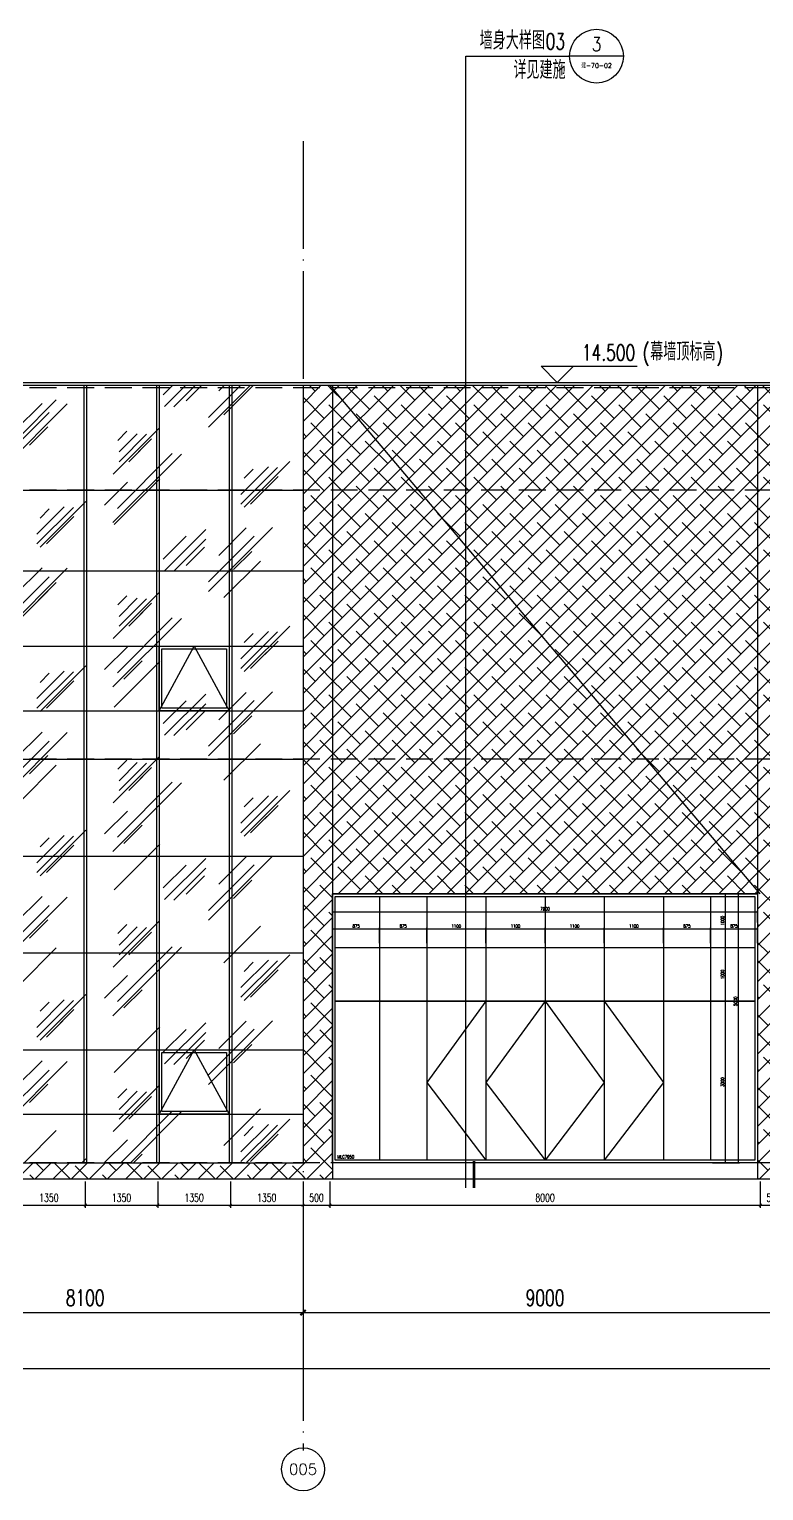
# Model space of a CAD drawing. Extents: x -4210259 to 293730, y -7499 to 868879.
# Drawn here: x -2098447 to -2084790, y 511142 to 538301 of the extents above; entities that cross this region are included whole.
import ezdxf
from ezdxf.enums import TextEntityAlignment as Align

# ---------------------------------------------------------------- set-up
doc = ezdxf.new("R2010")
doc.units = 0
doc.header["$LTSCALE"] = 1000
doc.header["$MEASUREMENT"] = 0
doc.linetypes.add('__DASH', pattern=[0.35, 0.25, -0.1])
doc.linetypes.add('DOTE', pattern=[2.42, 2, -0.2, 0.02, -0.2])
doc.layers.get('Defpoints').update_dxf_attribs({"color": 210})
for name, color, linetype in [('A-AXIS-D', 1, 'Continuous'), ('A-AXIS-DOTE', 14, 'DOTE'), ('A-AXIS-DP', 126, 'Continuous'), ('A-AXIS-SYMB', 3, 'Continuous'), ('A-HATCH-2', 251, 'Continuous'), ('A-LIN-V', 9, 'Continuous'), ('A-SFCE', 30, 'Continuous'), ('A-WINDOW', 140, 'Continuous'), ('A-门窗表显示尺寸', 160, 'Continuous'), ('AS-WALL', 40, 'Continuous'), ('DIM_ELEV', 3, 'Continuous'), ('PUB_TEXT', 7, 'Continuous')]:
    doc.layers.add(name, color=color, linetype=linetype)
doc.layers.add('A-WALL-HATCH', color=8, linetype='Continuous', lineweight=13)
doc.styles.add('_TCH_AXIS', font='COMPLEX', dxfattribs={"bigfont": 'GBCBIG'})
doc.styles.add('_TCH_DIM', font='SIMPLEX', dxfattribs={"bigfont": 'GBCBIG'})
doc.styles.add('_TCH_DIM_T3', font='SIMPLEX', dxfattribs={"width": 0.705882, "bigfont": 'GBCBIG'})
doc.styles.add('A-DIM_T3', font='SIMPLEX', dxfattribs={"width": 0.705882, "bigfont": 'GBCBIG'})
doc.styles.add('A-STANDARD', font='SIMPLEX', dxfattribs={"bigfont": 'GBCBIG'})
doc.dimstyles.new('_TCH_ARCH&&100', dxfattribs={"dimtxt": 297.5, "dimasz": 100, "dimexe": 100, "dimexo": 100, "dimgap": 126.25, "dimtad": 1, "dimdec": 0, "dimzin": 0, "dimdsep": 46, "dimtxsty": '_TCH_DIM_T3', "dimblk": 'ARCHTICK', "dimcen": 0.09, "dimclrt": 7, "dimazin": 2, "dimtfac": 1, "dimtdec": 0, "dimtix": 1, "dimtmove": 2, "dimatfit": 3, "dimfxl": 0, "dimtolj": 1, "dimtzin": 0, "dimarcsym": 0})
doc.dimstyles.new('_TCH_ARCH&&50', dxfattribs={"dimtxt": 148.75, "dimasz": 50, "dimexe": 50, "dimexo": 50, "dimgap": 63.125, "dimtad": 1, "dimdec": 0, "dimzin": 0, "dimdsep": 46, "dimtxsty": '_TCH_DIM_T3', "dimblk": 'ARCHTICK', "dimcen": 0.09, "dimclrt": 7, "dimazin": 2, "dimtfac": 1, "dimtdec": 0, "dimtix": 1, "dimtmove": 2, "dimatfit": 3, "dimfxl": 0, "dimtolj": 1, "dimtzin": 0, "dimarcsym": 0})
doc.dimstyles.new('A-DIM&&20', dxfattribs={"dimtxt": 59.5, "dimasz": 20, "dimexe": 20, "dimexo": 20, "dimgap": 25.25, "dimtad": 1, "dimdec": 0, "dimzin": 0, "dimdsep": 46, "dimtxsty": 'A-DIM_T3', "dimblk": 'ARCHTICK', "dimcen": 0.09, "dimclrt": 7, "dimazin": 2, "dimtfac": 1, "dimtdec": 0, "dimtix": 1, "dimtmove": 2, "dimatfit": 3, "dimfxl": 0, "dimtolj": 1, "dimtzin": 0, "dimarcsym": 0})
pattern_1 = [(45, (0, 0), (-168.379802, 168.379802), []), (135, (0, 0), (-505.139407, 168.379802), [595.3125, -357.1875])]

# ---------------------------------------------------------------- blocks, each defined once
blk = doc.blocks.new('_ArchTick')
at = {"color": 0, "linetype": 'ByBlock', "const_width": 0.4}
blk.add_lwpolyline([(-0.5, -0.5), (0.5, 0.5)], dxfattribs=at)
blk = doc.blocks.new('*D1201')
at = {"layer": 'A-门窗表显示尺寸', "color": 0, "lineweight": -2}
for p, q in [((-2020773, 522237), (-2020512, 522237)), ((-2020532, 517237), (-2020532, 522237)), ((-2020773, 517237), (-2020512, 517237))]:
    blk.add_line(p, q, dxfattribs=at)
at = {"layer": 'Defpoints', "color": 0}
for p in [(-2020793, 522237), (-2020532, 522237), (-2020793, 517237)]:
    blk.add_point(p, dxfattribs=at)
at = {"layer": 'A-门窗表显示尺寸', "color": 0, "lineweight": -2, "xscale": 20, "yscale": 20, "zscale": 20}
for p, rotation in [((-2020532, 522237), 90), ((-2020532, 517237), 270)]:
    blk.add_blockref('_ArchTick', p, dxfattribs=dict(at, rotation=rotation))
at = {"layer": 'A-门窗表显示尺寸', "color": 7, "insert": (-2020587, 520237), "char_height": 59.5, "attachment_point": 5, "rotation": 90, "style": 'A-DIM_T3'}
blk.add_mtext('\\A1;5000', dxfattribs=at)
blk = doc.blocks.new('*D1202')
at = {"layer": 'A-门窗表显示尺寸', "color": 0, "lineweight": -2}
for p, q in [((-2021013, 522237), (-2020752, 522237)), ((-2020772, 521237), (-2020772, 522237)), ((-2021013, 521237), (-2020752, 521237))]:
    blk.add_line(p, q, dxfattribs=at)
at = {"layer": 'Defpoints', "color": 0}
for p in [(-2021033, 522237), (-2020772, 522237), (-2021033, 521237)]:
    blk.add_point(p, dxfattribs=at)
at = {"layer": 'A-门窗表显示尺寸', "color": 0, "lineweight": -2, "xscale": 20, "yscale": 20, "zscale": 20}
for p, rotation in [((-2020772, 522237), 90), ((-2020772, 521237), 270)]:
    blk.add_blockref('_ArchTick', p, dxfattribs=dict(at, rotation=rotation))
at = {"layer": 'A-门窗表显示尺寸', "color": 7, "insert": (-2020827, 521737), "char_height": 59.5, "attachment_point": 5, "rotation": 90, "style": 'A-DIM_T3'}
blk.add_mtext('\\A1;1000', dxfattribs=at)
blk = doc.blocks.new('*D1203')
at = {"layer": 'A-门窗表显示尺寸', "color": 0, "lineweight": -2}
for p, q in [((-2021013, 521237), (-2020752, 521237)), ((-2020772, 520237), (-2020772, 521237)), ((-2021013, 520237), (-2020752, 520237))]:
    blk.add_line(p, q, dxfattribs=at)
at = {"layer": 'Defpoints', "color": 0}
for p in [(-2021033, 521237), (-2020772, 521237), (-2021033, 520237)]:
    blk.add_point(p, dxfattribs=at)
at = {"layer": 'A-门窗表显示尺寸', "color": 0, "lineweight": -2, "xscale": 20, "yscale": 20, "zscale": 20}
for p, rotation in [((-2020772, 521237), 90), ((-2020772, 520237), 270)]:
    blk.add_blockref('_ArchTick', p, dxfattribs=dict(at, rotation=rotation))
at = {"layer": 'A-门窗表显示尺寸', "color": 7, "insert": (-2020827, 520737), "char_height": 59.5, "attachment_point": 5, "rotation": 90, "style": 'A-DIM_T3'}
blk.add_mtext('\\A1;1000', dxfattribs=at)
blk = doc.blocks.new('*D1204')
at = {"layer": 'A-门窗表显示尺寸', "color": 0, "lineweight": -2}
for p, q in [((-2021013, 520237), (-2020752, 520237)), ((-2020772, 517237), (-2020772, 520237)), ((-2021013, 517237), (-2020752, 517237))]:
    blk.add_line(p, q, dxfattribs=at)
at = {"layer": 'Defpoints', "color": 0}
for p in [(-2021033, 520237), (-2020772, 520237), (-2021033, 517237)]:
    blk.add_point(p, dxfattribs=at)
at = {"layer": 'A-门窗表显示尺寸', "color": 0, "lineweight": -2, "xscale": 20, "yscale": 20, "zscale": 20}
for p, rotation in [((-2020772, 520237), 90), ((-2020772, 517237), 270)]:
    blk.add_blockref('_ArchTick', p, dxfattribs=dict(at, rotation=rotation))
at = {"layer": 'A-门窗表显示尺寸', "color": 7, "insert": (-2020827, 518737), "char_height": 59.5, "attachment_point": 5, "rotation": 90, "style": 'A-DIM_T3'}
blk.add_mtext('\\A1;3000', dxfattribs=at)
blk = doc.blocks.new('*D1205')
at = {"layer": 'A-门窗表显示尺寸', "color": 0, "lineweight": -2}
for p, q in [((-2028077, 521703), (-2028077, 521921)), ((-2028077, 521901), (-2020177, 521901)), ((-2020177, 521703), (-2020177, 521921))]:
    blk.add_line(p, q, dxfattribs=at)
at = {"layer": 'Defpoints', "color": 0}
for p in [(-2020177, 521901), (-2028077, 521683), (-2020177, 521683)]:
    blk.add_point(p, dxfattribs=at)
at = {"layer": 'A-门窗表显示尺寸', "color": 0, "lineweight": -2, "xscale": 20, "yscale": 20, "zscale": 20, "rotation": 180}
blk.add_blockref('_ArchTick', (-2028077, 521901), dxfattribs=at)
at = {"layer": 'A-门窗表显示尺寸', "color": 0, "lineweight": -2, "xscale": 20, "yscale": 20, "zscale": 20}
blk.add_blockref('_ArchTick', (-2020177, 521901), dxfattribs=at)
at = {"layer": 'A-门窗表显示尺寸', "color": 7, "insert": (-2024127, 521956), "char_height": 59.5, "attachment_point": 5, "style": 'A-DIM_T3'}
blk.add_mtext('\\A1;7900', dxfattribs=at)
blk = doc.blocks.new('*D1206')
at = {"layer": 'A-门窗表显示尺寸', "color": 0, "lineweight": -2}
for p, q in [((-2021052, 521315), (-2021052, 521601)), ((-2021052, 521581), (-2020177, 521581)), ((-2020177, 521315), (-2020177, 521601))]:
    blk.add_line(p, q, dxfattribs=at)
at = {"layer": 'Defpoints', "color": 0}
for p in [(-2020177, 521581), (-2021052, 521295), (-2020177, 521295)]:
    blk.add_point(p, dxfattribs=at)
at = {"layer": 'A-门窗表显示尺寸', "color": 0, "lineweight": -2, "xscale": 20, "yscale": 20, "zscale": 20, "rotation": 180}
blk.add_blockref('_ArchTick', (-2021052, 521581), dxfattribs=at)
at = {"layer": 'A-门窗表显示尺寸', "color": 0, "lineweight": -2, "xscale": 20, "yscale": 20, "zscale": 20}
blk.add_blockref('_ArchTick', (-2020177, 521581), dxfattribs=at)
at = {"layer": 'A-门窗表显示尺寸', "color": 7, "insert": (-2020614, 521636), "char_height": 59.5, "attachment_point": 5, "style": 'A-DIM_T3'}
blk.add_mtext('\\A1;875', dxfattribs=at)
blk = doc.blocks.new('*D1207')
at = {"layer": 'A-门窗表显示尺寸', "color": 0, "lineweight": -2}
for p, q in [((-2021927, 521315), (-2021927, 521601)), ((-2021927, 521581), (-2021052, 521581)), ((-2021052, 521315), (-2021052, 521601))]:
    blk.add_line(p, q, dxfattribs=at)
at = {"layer": 'Defpoints', "color": 0}
for p in [(-2021052, 521581), (-2021927, 521295), (-2021052, 521295)]:
    blk.add_point(p, dxfattribs=at)
at = {"layer": 'A-门窗表显示尺寸', "color": 0, "lineweight": -2, "xscale": 20, "yscale": 20, "zscale": 20, "rotation": 180}
blk.add_blockref('_ArchTick', (-2021927, 521581), dxfattribs=at)
at = {"layer": 'A-门窗表显示尺寸', "color": 0, "lineweight": -2, "xscale": 20, "yscale": 20, "zscale": 20}
blk.add_blockref('_ArchTick', (-2021052, 521581), dxfattribs=at)
at = {"layer": 'A-门窗表显示尺寸', "color": 7, "insert": (-2021489, 521636), "char_height": 59.5, "attachment_point": 5, "style": 'A-DIM_T3'}
blk.add_mtext('\\A1;875', dxfattribs=at)
blk = doc.blocks.new('*D1208')
at = {"layer": 'A-门窗表显示尺寸', "color": 0, "lineweight": -2}
for p, q in [((-2023027, 521315), (-2023027, 521601)), ((-2023027, 521581), (-2021927, 521581)), ((-2021927, 521315), (-2021927, 521601))]:
    blk.add_line(p, q, dxfattribs=at)
at = {"layer": 'Defpoints', "color": 0}
for p in [(-2021927, 521581), (-2023027, 521295), (-2021927, 521295)]:
    blk.add_point(p, dxfattribs=at)
at = {"layer": 'A-门窗表显示尺寸', "color": 0, "lineweight": -2, "xscale": 20, "yscale": 20, "zscale": 20, "rotation": 180}
blk.add_blockref('_ArchTick', (-2023027, 521581), dxfattribs=at)
at = {"layer": 'A-门窗表显示尺寸', "color": 0, "lineweight": -2, "xscale": 20, "yscale": 20, "zscale": 20}
blk.add_blockref('_ArchTick', (-2021927, 521581), dxfattribs=at)
at = {"layer": 'A-门窗表显示尺寸', "color": 7, "insert": (-2022477, 521636), "char_height": 59.5, "attachment_point": 5, "style": 'A-DIM_T3'}
blk.add_mtext('\\A1;1100', dxfattribs=at)
blk = doc.blocks.new('*D1209')
at = {"layer": 'A-门窗表显示尺寸', "color": 0, "lineweight": -2}
for p, q in [((-2024127, 521315), (-2024127, 521601)), ((-2024127, 521581), (-2023027, 521581)), ((-2023027, 521315), (-2023027, 521601))]:
    blk.add_line(p, q, dxfattribs=at)
at = {"layer": 'Defpoints', "color": 0}
for p in [(-2023027, 521581), (-2024127, 521295), (-2023027, 521295)]:
    blk.add_point(p, dxfattribs=at)
at = {"layer": 'A-门窗表显示尺寸', "color": 0, "lineweight": -2, "xscale": 20, "yscale": 20, "zscale": 20, "rotation": 180}
blk.add_blockref('_ArchTick', (-2024127, 521581), dxfattribs=at)
at = {"layer": 'A-门窗表显示尺寸', "color": 0, "lineweight": -2, "xscale": 20, "yscale": 20, "zscale": 20}
blk.add_blockref('_ArchTick', (-2023027, 521581), dxfattribs=at)
at = {"layer": 'A-门窗表显示尺寸', "color": 7, "insert": (-2023577, 521636), "char_height": 59.5, "attachment_point": 5, "style": 'A-DIM_T3'}
blk.add_mtext('\\A1;1100', dxfattribs=at)
blk = doc.blocks.new('*D1210')
at = {"layer": 'A-门窗表显示尺寸', "color": 0, "lineweight": -2}
for p, q in [((-2025227, 521315), (-2025227, 521601)), ((-2025227, 521581), (-2024127, 521581)), ((-2024127, 521315), (-2024127, 521601))]:
    blk.add_line(p, q, dxfattribs=at)
at = {"layer": 'Defpoints', "color": 0}
for p in [(-2024127, 521581), (-2025227, 521295), (-2024127, 521295)]:
    blk.add_point(p, dxfattribs=at)
at = {"layer": 'A-门窗表显示尺寸', "color": 0, "lineweight": -2, "xscale": 20, "yscale": 20, "zscale": 20, "rotation": 180}
blk.add_blockref('_ArchTick', (-2025227, 521581), dxfattribs=at)
at = {"layer": 'A-门窗表显示尺寸', "color": 0, "lineweight": -2, "xscale": 20, "yscale": 20, "zscale": 20}
blk.add_blockref('_ArchTick', (-2024127, 521581), dxfattribs=at)
at = {"layer": 'A-门窗表显示尺寸', "color": 7, "insert": (-2024677, 521636), "char_height": 59.5, "attachment_point": 5, "style": 'A-DIM_T3'}
blk.add_mtext('\\A1;1100', dxfattribs=at)
blk = doc.blocks.new('*D1211')
at = {"layer": 'A-门窗表显示尺寸', "color": 0, "lineweight": -2}
for p, q in [((-2026327, 521315), (-2026327, 521601)), ((-2026327, 521581), (-2025227, 521581)), ((-2025227, 521315), (-2025227, 521601))]:
    blk.add_line(p, q, dxfattribs=at)
at = {"layer": 'Defpoints', "color": 0}
for p in [(-2025227, 521581), (-2026327, 521295), (-2025227, 521295)]:
    blk.add_point(p, dxfattribs=at)
at = {"layer": 'A-门窗表显示尺寸', "color": 0, "lineweight": -2, "xscale": 20, "yscale": 20, "zscale": 20, "rotation": 180}
blk.add_blockref('_ArchTick', (-2026327, 521581), dxfattribs=at)
at = {"layer": 'A-门窗表显示尺寸', "color": 0, "lineweight": -2, "xscale": 20, "yscale": 20, "zscale": 20}
blk.add_blockref('_ArchTick', (-2025227, 521581), dxfattribs=at)
at = {"layer": 'A-门窗表显示尺寸', "color": 7, "insert": (-2025777, 521636), "char_height": 59.5, "attachment_point": 5, "style": 'A-DIM_T3'}
blk.add_mtext('\\A1;1100', dxfattribs=at)
blk = doc.blocks.new('*D1212')
at = {"layer": 'A-门窗表显示尺寸', "color": 0, "lineweight": -2}
for p, q in [((-2027202, 521315), (-2027202, 521601)), ((-2027202, 521581), (-2026327, 521581)), ((-2026327, 521315), (-2026327, 521601))]:
    blk.add_line(p, q, dxfattribs=at)
at = {"layer": 'Defpoints', "color": 0}
for p in [(-2026327, 521581), (-2027202, 521295), (-2026327, 521295)]:
    blk.add_point(p, dxfattribs=at)
at = {"layer": 'A-门窗表显示尺寸', "color": 0, "lineweight": -2, "xscale": 20, "yscale": 20, "zscale": 20, "rotation": 180}
blk.add_blockref('_ArchTick', (-2027202, 521581), dxfattribs=at)
at = {"layer": 'A-门窗表显示尺寸', "color": 0, "lineweight": -2, "xscale": 20, "yscale": 20, "zscale": 20}
blk.add_blockref('_ArchTick', (-2026327, 521581), dxfattribs=at)
at = {"layer": 'A-门窗表显示尺寸', "color": 7, "insert": (-2026764, 521636), "char_height": 59.5, "attachment_point": 5, "style": 'A-DIM_T3'}
blk.add_mtext('\\A1;875', dxfattribs=at)
blk = doc.blocks.new('*D1213')
at = {"layer": 'A-门窗表显示尺寸', "color": 0, "lineweight": -2}
for p, q in [((-2028077, 521315), (-2028077, 521601)), ((-2028077, 521581), (-2027202, 521581)), ((-2027202, 521315), (-2027202, 521601))]:
    blk.add_line(p, q, dxfattribs=at)
at = {"layer": 'Defpoints', "color": 0}
for p in [(-2027202, 521581), (-2028077, 521295), (-2027202, 521295)]:
    blk.add_point(p, dxfattribs=at)
at = {"layer": 'A-门窗表显示尺寸', "color": 0, "lineweight": -2, "xscale": 20, "yscale": 20, "zscale": 20, "rotation": 180}
blk.add_blockref('_ArchTick', (-2028077, 521581), dxfattribs=at)
at = {"layer": 'A-门窗表显示尺寸', "color": 0, "lineweight": -2, "xscale": 20, "yscale": 20, "zscale": 20}
blk.add_blockref('_ArchTick', (-2027202, 521581), dxfattribs=at)
at = {"layer": 'A-门窗表显示尺寸', "color": 7, "insert": (-2027639, 521636), "char_height": 59.5, "attachment_point": 5, "style": 'A-DIM_T3'}
blk.add_mtext('\\A1;875', dxfattribs=at)
blk = doc.blocks.new('34543')
at = {"layer": 'A-WINDOW'}
for p, q in [((-2029402, 531687), (-2029402, 517237)), ((-2029352, 531687), (-2029352, 517237))]:
    blk.add_line(p, q, dxfattribs=at)
blk = doc.blocks.new('w42343')
at = {"layer": 'A-WINDOW'}
blk.add_lwpolyline([(-2124382, 518137), (-2123732, 519337), (-2123082, 518137)], dxfattribs=at)
for points in [[(-2124382, 519337), (-2123082, 519337), (-2123082, 518137), (-2124382, 518137)], [(-2124332, 519287), (-2123132, 519287), (-2123132, 518187), (-2124332, 518187)]]:
    blk.add_lwpolyline(points, close=True, dxfattribs=at)
blk = doc.blocks.new('*D372')
at = {"layer": 'A-AXIS-DP', "color": 0, "lineweight": -2}
for p, q in [((-2098757, 516887), (-2098757, 516400)), ((-2097407, 516887), (-2097407, 516400)), ((-2098757, 516450), (-2097407, 516450))]:
    blk.add_line(p, q, dxfattribs=at)
at = {"layer": 'Defpoints', "color": 0}
for p in [(-2098757, 516937), (-2097407, 516937), (-2097407, 516450)]:
    blk.add_point(p, dxfattribs=at)
at = {"layer": 'A-AXIS-DP', "color": 0, "lineweight": -2, "xscale": 50, "yscale": 50, "zscale": 50, "rotation": 180}
blk.add_blockref('_ArchTick', (-2098757, 516450), dxfattribs=at)
at = {"layer": 'A-AXIS-DP', "color": 0, "lineweight": -2, "xscale": 50, "yscale": 50, "zscale": 50}
blk.add_blockref('_ArchTick', (-2097407, 516450), dxfattribs=at)
at = {"layer": 'A-AXIS-DP', "color": 7, "insert": (-2098082, 516587), "char_height": 148.8, "attachment_point": 5, "style": '_TCH_DIM_T3'}
blk.add_mtext('\\A1;1350', dxfattribs=at)
blk = doc.blocks.new('*D373')
at = {"layer": 'A-AXIS-DP', "color": 0, "lineweight": -2}
for p, q in [((-2097407, 516887), (-2097407, 516400)), ((-2096057, 516887), (-2096057, 516400)), ((-2097407, 516450), (-2096057, 516450))]:
    blk.add_line(p, q, dxfattribs=at)
at = {"layer": 'Defpoints', "color": 0}
for p in [(-2097407, 516937), (-2096057, 516937), (-2096057, 516450)]:
    blk.add_point(p, dxfattribs=at)
at = {"layer": 'A-AXIS-DP', "color": 0, "lineweight": -2, "xscale": 50, "yscale": 50, "zscale": 50, "rotation": 180}
blk.add_blockref('_ArchTick', (-2097407, 516450), dxfattribs=at)
at = {"layer": 'A-AXIS-DP', "color": 0, "lineweight": -2, "xscale": 50, "yscale": 50, "zscale": 50}
blk.add_blockref('_ArchTick', (-2096057, 516450), dxfattribs=at)
at = {"layer": 'A-AXIS-DP', "color": 7, "insert": (-2096732, 516587), "char_height": 148.8, "attachment_point": 5, "style": '_TCH_DIM_T3'}
blk.add_mtext('\\A1;1350', dxfattribs=at)
blk = doc.blocks.new('*D374')
at = {"layer": 'A-AXIS-DP', "color": 0, "lineweight": -2}
for p, q in [((-2096057, 516887), (-2096057, 516400)), ((-2094707, 516887), (-2094707, 516400)), ((-2096057, 516450), (-2094707, 516450))]:
    blk.add_line(p, q, dxfattribs=at)
at = {"layer": 'Defpoints', "color": 0}
for p in [(-2096057, 516937), (-2094707, 516937), (-2094707, 516450)]:
    blk.add_point(p, dxfattribs=at)
at = {"layer": 'A-AXIS-DP', "color": 0, "lineweight": -2, "xscale": 50, "yscale": 50, "zscale": 50, "rotation": 180}
blk.add_blockref('_ArchTick', (-2096057, 516450), dxfattribs=at)
at = {"layer": 'A-AXIS-DP', "color": 0, "lineweight": -2, "xscale": 50, "yscale": 50, "zscale": 50}
blk.add_blockref('_ArchTick', (-2094707, 516450), dxfattribs=at)
at = {"layer": 'A-AXIS-DP', "color": 7, "insert": (-2095382, 516587), "char_height": 148.8, "attachment_point": 5, "style": '_TCH_DIM_T3'}
blk.add_mtext('\\A1;1350', dxfattribs=at)
blk = doc.blocks.new('*D375')
at = {"layer": 'A-AXIS-DP', "color": 0, "lineweight": -2}
for p, q in [((-2094707, 516887), (-2094707, 516400)), ((-2093357, 516887), (-2093357, 516400)), ((-2094707, 516450), (-2093357, 516450))]:
    blk.add_line(p, q, dxfattribs=at)
at = {"layer": 'Defpoints', "color": 0}
for p in [(-2094707, 516937), (-2093357, 516937), (-2093357, 516450)]:
    blk.add_point(p, dxfattribs=at)
at = {"layer": 'A-AXIS-DP', "color": 0, "lineweight": -2, "xscale": 50, "yscale": 50, "zscale": 50, "rotation": 180}
blk.add_blockref('_ArchTick', (-2094707, 516450), dxfattribs=at)
at = {"layer": 'A-AXIS-DP', "color": 0, "lineweight": -2, "xscale": 50, "yscale": 50, "zscale": 50}
blk.add_blockref('_ArchTick', (-2093357, 516450), dxfattribs=at)
at = {"layer": 'A-AXIS-DP', "color": 7, "insert": (-2094032, 516587), "char_height": 148.8, "attachment_point": 5, "style": '_TCH_DIM_T3'}
blk.add_mtext('\\A1;1350', dxfattribs=at)
blk = doc.blocks.new('*D376')
at = {"layer": 'A-AXIS-DP', "color": 0, "lineweight": -2}
for p, q in [((-2093357, 516887), (-2093357, 516400)), ((-2092857, 516887), (-2092857, 516400)), ((-2093357, 516450), (-2092857, 516450))]:
    blk.add_line(p, q, dxfattribs=at)
at = {"layer": 'Defpoints', "color": 0}
for p in [(-2093357, 516937), (-2092857, 516937), (-2092857, 516450)]:
    blk.add_point(p, dxfattribs=at)
at = {"layer": 'A-AXIS-DP', "color": 0, "lineweight": -2, "xscale": 50, "yscale": 50, "zscale": 50, "rotation": 180}
blk.add_blockref('_ArchTick', (-2093357, 516450), dxfattribs=at)
at = {"layer": 'A-AXIS-DP', "color": 0, "lineweight": -2, "xscale": 50, "yscale": 50, "zscale": 50}
blk.add_blockref('_ArchTick', (-2092857, 516450), dxfattribs=at)
at = {"layer": 'A-AXIS-DP', "color": 7, "insert": (-2093107, 516587), "char_height": 148.8, "attachment_point": 5, "style": '_TCH_DIM_T3'}
blk.add_mtext('\\A1;500', dxfattribs=at)
blk = doc.blocks.new('*D377')
at = {"layer": 'A-AXIS-DP', "color": 0, "lineweight": -2}
for p, q in [((-2092857, 516887), (-2092857, 516400)), ((-2084857, 516887), (-2084857, 516400)), ((-2092857, 516450), (-2084857, 516450))]:
    blk.add_line(p, q, dxfattribs=at)
at = {"layer": 'Defpoints', "color": 0}
for p in [(-2092857, 516937), (-2084857, 516937), (-2084857, 516450)]:
    blk.add_point(p, dxfattribs=at)
at = {"layer": 'A-AXIS-DP', "color": 0, "lineweight": -2, "xscale": 50, "yscale": 50, "zscale": 50, "rotation": 180}
blk.add_blockref('_ArchTick', (-2092857, 516450), dxfattribs=at)
at = {"layer": 'A-AXIS-DP', "color": 0, "lineweight": -2, "xscale": 50, "yscale": 50, "zscale": 50}
blk.add_blockref('_ArchTick', (-2084857, 516450), dxfattribs=at)
at = {"layer": 'A-AXIS-DP', "color": 7, "insert": (-2088857, 516587), "char_height": 148.8, "attachment_point": 5, "style": '_TCH_DIM_T3'}
blk.add_mtext('\\A1;8000', dxfattribs=at)
blk = doc.blocks.new('*D378')
at = {"layer": 'A-AXIS-DP', "color": 0, "lineweight": -2}
for p, q in [((-2084857, 516887), (-2084857, 516400)), ((-2084357, 516887), (-2084357, 516400)), ((-2084857, 516450), (-2084357, 516450))]:
    blk.add_line(p, q, dxfattribs=at)
at = {"layer": 'Defpoints', "color": 0}
for p in [(-2084857, 516937), (-2084357, 516937), (-2084357, 516450)]:
    blk.add_point(p, dxfattribs=at)
at = {"layer": 'A-AXIS-DP', "color": 0, "lineweight": -2, "xscale": 50, "yscale": 50, "zscale": 50, "rotation": 180}
blk.add_blockref('_ArchTick', (-2084857, 516450), dxfattribs=at)
at = {"layer": 'A-AXIS-DP', "color": 0, "lineweight": -2, "xscale": 50, "yscale": 50, "zscale": 50}
blk.add_blockref('_ArchTick', (-2084357, 516450), dxfattribs=at)
at = {"layer": 'A-AXIS-DP', "color": 7, "insert": (-2084607, 516587), "char_height": 148.8, "attachment_point": 5, "style": '_TCH_DIM_T3'}
blk.add_mtext('\\A1;500', dxfattribs=at)
blk = doc.blocks.new('*D824')
at = {"layer": 'A-AXIS-D', "color": 0, "lineweight": -2}
for p, q in [((-2101457, 515560), (-2101457, 514353)), ((-2093357, 515560), (-2093357, 514353)), ((-2101457, 514453), (-2093357, 514453))]:
    blk.add_line(p, q, dxfattribs=at)
at = {"layer": 'Defpoints', "color": 0}
for p in [(-2101457, 515660), (-2093357, 515660), (-2093357, 514453)]:
    blk.add_point(p, dxfattribs=at)
at = {"layer": 'A-AXIS-D', "color": 0, "lineweight": -2, "xscale": 100, "yscale": 100, "zscale": 100, "rotation": 180}
blk.add_blockref('_ArchTick', (-2101457, 514453), dxfattribs=at)
at = {"layer": 'A-AXIS-D', "color": 0, "lineweight": -2, "xscale": 100, "yscale": 100, "zscale": 100}
blk.add_blockref('_ArchTick', (-2093357, 514453), dxfattribs=at)
at = {"layer": 'A-AXIS-D', "color": 7, "insert": (-2097407, 514728), "char_height": 297.5, "attachment_point": 5, "style": '_TCH_DIM_T3'}
blk.add_mtext('\\A1;8100', dxfattribs=at)
blk = doc.blocks.new('*D825')
at = {"layer": 'A-AXIS-D', "color": 0, "lineweight": -2}
for p, q in [((-2093357, 515560), (-2093357, 514353)), ((-2084357, 515560), (-2084357, 514353)), ((-2093357, 514453), (-2084357, 514453))]:
    blk.add_line(p, q, dxfattribs=at)
at = {"layer": 'Defpoints', "color": 0}
for p in [(-2093357, 515660), (-2084357, 515660), (-2084357, 514453)]:
    blk.add_point(p, dxfattribs=at)
at = {"layer": 'A-AXIS-D', "color": 0, "lineweight": -2, "xscale": 100, "yscale": 100, "zscale": 100, "rotation": 180}
blk.add_blockref('_ArchTick', (-2093357, 514453), dxfattribs=at)
at = {"layer": 'A-AXIS-D', "color": 0, "lineweight": -2, "xscale": 100, "yscale": 100, "zscale": 100}
blk.add_blockref('_ArchTick', (-2084357, 514453), dxfattribs=at)
at = {"layer": 'A-AXIS-D', "color": 7, "insert": (-2088857, 514728), "char_height": 297.5, "attachment_point": 5, "style": '_TCH_DIM_T3'}
blk.add_mtext('\\A1;9000', dxfattribs=at)
blk = doc.blocks.new('*D1144')
at = {"layer": 'A-AXIS-D', "color": 0, "lineweight": -2}
for p, q in [((-2126457, 515146), (-2126457, 513313)), ((-2035057, 515146), (-2035057, 513313)), ((-2126457, 513413), (-2035057, 513413))]:
    blk.add_line(p, q, dxfattribs=at)
at = {"layer": 'Defpoints', "color": 0}
for p in [(-2126457, 515246), (-2035057, 515246), (-2035057, 513413)]:
    blk.add_point(p, dxfattribs=at)
at = {"layer": 'A-AXIS-D', "color": 0, "lineweight": -2, "xscale": 100, "yscale": 100, "zscale": 100, "rotation": 180}
blk.add_blockref('_ArchTick', (-2126457, 513413), dxfattribs=at)
at = {"layer": 'A-AXIS-D', "color": 0, "lineweight": -2, "xscale": 100, "yscale": 100, "zscale": 100}
blk.add_blockref('_ArchTick', (-2035057, 513413), dxfattribs=at)
at = {"layer": 'A-AXIS-D', "color": 7, "insert": (-2080757, 513688), "char_height": 297.5, "attachment_point": 5, "style": '_TCH_DIM_T3'}
blk.add_mtext('\\A1;91400', dxfattribs=at)
blk = doc.blocks.new('4w3432432')
at = {"layer": 'A-WINDOW'}
for p, q in [((-2020176.9, 522237.5), (-2028076.9, 522237.5)), ((-2027201.9, 522187.5), (-2027201.9, 517287.5)), ((-2026326.9, 522187.5), (-2026326.9, 517287.5)), ((-2025226.9, 522187.5), (-2025226.9, 517287.5)), ((-2024126.9, 522187.5), (-2024126.9, 517287.5)), ((-2023026.9, 522187.5), (-2023026.9, 517287.5)), ((-2021926.9, 522187.5), (-2021926.9, 517287.5)), ((-2021051.9, 522187.5), (-2021051.9, 517287.5)), ((-2028026.9, 521237.5), (-2020226.9, 521237.5)), ((-2020226.9, 520237.5), (-2028026.9, 520237.5)), ((-2028026.9, 520237.5), (-2020226.9, 520237.5)), ((-2020176.9, 517237.5), (-2028076.9, 517237.5))]:
    blk.add_line(p, q, dxfattribs=at)
for points in [[(-2028076.9, 522237.5), (-2020176.9, 522237.5), (-2020176.9, 517237.5), (-2028076.9, 517237.5)], [(-2028026.9, 522187.5), (-2020226.9, 522187.5), (-2020226.9, 517287.5), (-2028026.9, 517287.5)]]:
    blk.add_lwpolyline(points, close=True, dxfattribs=at)
for points in [[(-2025226.9, 520237.5), (-2026326.9, 518730), (-2025226.9, 517287.5)], [(-2024126.9, 520237.5), (-2025226.9, 518730), (-2024126.9, 517287.5)], [(-2024126.9, 520237.5), (-2023026.9, 518730), (-2024126.9, 517287.5)], [(-2023026.9, 520237.5), (-2021926.9, 518730), (-2023026.9, 517287.5)]]:
    blk.add_lwpolyline(points, dxfattribs=at)
at = {"layer": 'A-门窗表显示尺寸', "color": 3, "style": 'A-STANDARD', "width": 0.705882}
blk.add_text('MLC7950', height=59.5, dxfattribs=at).set_placement((-2027986.8, 517317.5))
at = {"layer": 'A-门窗表显示尺寸'}
for p1, p2, distance, picture, middle in [((-2021032.7, 521237.5), (-2021032.7, 522237.5), -260.4, '*D1202', (-2020827.3, 521737.5)), ((-2028076.9, 521683.4), (-2020176.9, 521683.4), 217.5, '*D1205', (-2024126.9, 521955.9)), ((-2028076.9, 521295.4), (-2027201.9, 521295.4), 285.4, '*D1213', (-2027639.4, 521635.9)), ((-2027201.9, 521295.4), (-2026326.9, 521295.4), 285.4, '*D1212', (-2026764.4, 521635.9)), ((-2026326.9, 521295.4), (-2025226.9, 521295.4), 285.4, '*D1211', (-2025776.9, 521635.9)), ((-2025226.9, 521295.4), (-2024126.9, 521295.4), 285.4, '*D1210', (-2024676.9, 521635.9)), ((-2024126.9, 521295.4), (-2023026.9, 521295.4), 285.4, '*D1209', (-2023576.9, 521635.9)), ((-2023026.9, 521295.4), (-2021926.9, 521295.4), 285.4, '*D1208', (-2022476.9, 521635.9)), ((-2021926.9, 521295.4), (-2021051.9, 521295.4), 285.4, '*D1207', (-2021489.4, 521635.9)), ((-2021051.9, 521295.4), (-2020176.9, 521295.4), 285.4, '*D1206', (-2020614.4, 521635.9)), ((-2021032.7, 520237.5), (-2021032.7, 521237.5), -260.4, '*D1203', (-2020827.3, 520737.5)), ((-2021032.7, 517237.5), (-2021032.7, 520237.5), -260.4, '*D1204', (-2020827.3, 518737.5))]:
    dim = blk.add_aligned_dim(p1=p1, p2=p2, distance=distance, dimstyle='A-DIM&&20', dxfattribs=at)
    dim.commit()
    dim.dimension.update_dxf_attribs({"geometry": picture, "text_midpoint": middle})
dim = blk.add_linear_dim(base=(-2020532.3, 522237.5), p1=(-2020792.7, 517237.5), p2=(-2020792.7, 522237.5), angle=90, dimstyle='A-DIM&&20', dxfattribs=at)
dim.commit()
dim.dimension.update_dxf_attribs({"geometry": '*D1201', "text_midpoint": (-2020587.3, 520237.5), "dimtype": 161})

msp = doc.modelspace()

# ---------------------------------------------------------------- hatches: boundary and pattern name
at = {"layer": 'A-HATCH-2'}
h = msp.add_hatch(dxfattribs=at)
h.set_pattern_fill('ANSI38', color=256, scale=150)
h.set_pattern_definition(pattern_1)
h.paths.add_polyline_path([(-2093356.9, 531687.5), (-2092806.9, 531687.5), (-2092806.9, 516937.5), (-2093356.9, 516937.5)])
h = msp.add_hatch(dxfattribs=at)
h.set_pattern_fill('ANSI38', color=256, scale=150)
h.set_pattern_definition(pattern_1)
h.paths.add_polyline_path([(-2084906.9, 531687.5), (-2092806.9, 531687.5), (-2092806.9, 522237.5), (-2084906.9, 522237.5)])
h = msp.add_hatch(dxfattribs=at)
h.set_pattern_fill('ANSI38', color=256, scale=150)
h.set_pattern_definition(pattern_1)
h.paths.add_polyline_path([(-2084906.9, 531687.5), (-2084356.9, 531687.5), (-2084356.9, 516937.5), (-2084906.9, 516937.5)])
h = msp.add_hatch(dxfattribs=at)
h.set_pattern_fill('ANSI38', color=256, scale=150)
h.set_pattern_definition(pattern_1)
h.paths.add_polyline_path([(-2125756.9, 517237.5), (-2093356.9, 517237.5), (-2093356.9, 516937.5), (-2125756.9, 516937.5)])
at = {"layer": 'A-WALL-HATCH'}
h = msp.add_hatch(dxfattribs=at)
h.set_pattern_fill('玻璃2', color=256, scale=200)
h.set_pattern_definition([(45, (240, 120), (0, 3054.7013), [1200, -720, 1200, -720, 480, -1046.5631]), (45, (180, 180), (0, 3054.7013), [960, -1200, 720, -720, 840, -926.5631]), (45, (180, 360), (0, 3054.7013), [720, -1440, 480, -720, 1080, -926.5631]), (45, (360, 180), (0, 3054.7013), [720, -1440, 600, -2606.563]), (45, (540, 360), (0, 3054.7013), [360, -1800, 240, -2966.563]), (45, (240, 660), (0, 3054.7013), [240, -1800, 240, -960, 600, -1526.5631]), (45, (1320, 480), (0, 3054.7013), [1200, -1800, 1440, -950.5631]), (45, (1320, 300), (0, 3054.7013), [1680, -1200, 1800, -710.5631]), (45, (1620, 540), (0, -3394.1125), [1200, -1680, 960, -1526.563]), (45, (1440, 900), (0, 3054.7013), [600, -2400, 720, -1646.5631]), (45, (1800, 720), (0, 3054.7013), [480, -2400, 480, -2006.563])])
h.paths.add_polyline_path([(-2125756.9, 517237.5), (-2093356.9, 517237.5), (-2093356.9, 531687.5), (-2125756.9, 531687.5)])

# ---------------------------------------------------------------- linework, layer by layer
at = {"layer": 'A-AXIS-D'}
msp.add_circle((-2093355.8, 511541.7), 400, dxfattribs=at)
at = {"layer": 'A-AXIS-DOTE'}
msp.add_line((-2093356.9, 536222.8), (-2093356.9, 511887.5), dxfattribs=at)
msp.add_line((-2093356.9, 536222.8), (-2093356.9, 511887.5), dxfattribs=at)
at = {"layer": 'A-AXIS-DOTE', "linetype": '__DASH', "ltscale": 2}
for p, q in [((-2028641.9, 531637.5), (-2131130, 531637.5)), ((-2028641.9, 529737.5), (-2131130, 529737.5)), ((-2028641.9, 524737.5), (-2131130, 524737.5)), ((-2028641.9, 517237.5), (-2131130, 517237.5))]:
    msp.add_line(p, q, dxfattribs=at)
at = {"layer": 'A-AXIS-SYMB', "color": 1}
for p, q in [((-2090327, 537800), (-2088399.6, 537800)), ((-2090327, 516770), (-2090327, 537800)), ((-2087399.6, 537800), (-2088399.6, 537800))]:
    msp.add_line(p, q, dxfattribs=at)
at = {"layer": 'A-AXIS-SYMB', "color": 1, "const_width": 50}
msp.add_lwpolyline([(-2090177, 516770), (-2090177, 517270)], dxfattribs=at)
at = {"layer": 'A-AXIS-SYMB', "color": 1}
msp.add_circle((-2087899.6, 537800), 500, dxfattribs=at)
at = {"layer": 'A-HATCH-2'}
for p, q in [((-2125756.9, 529737.5), (-2093356.9, 529737.5)), ((-2125756.9, 528237.5), (-2093356.9, 528237.5)), ((-2125756.9, 526837.5), (-2093356.9, 526837.5)), ((-2125756.9, 525637.5), (-2093356.9, 525637.5)), ((-2125756.9, 524737.5), (-2093356.9, 524737.5)), ((-2125756.9, 522937.5), (-2093356.9, 522937.5)), ((-2125756.9, 521137.5), (-2093356.9, 521137.5)), ((-2125756.9, 519337.5), (-2093356.9, 519337.5)), ((-2125756.9, 518137.5), (-2093356.9, 518137.5)), ((-2125756.9, 517237.5), (-2093356.9, 517237.5))]:
    msp.add_line(p, q, dxfattribs=at)
at = {"layer": 'A-LIN-V'}
for p, q in [((-2126456.9, 531737.5), (-2035056.9, 531737.5)), ((-2126456.9, 531687.5), (-2035056.9, 531687.5)), ((-2093356.9, 531687.5), (-2093356.9, 517237.5)), ((-2092806.9, 531687.5), (-2092806.9, 516937.5)), ((-2084906.9, 531687.5), (-2084906.9, 516937.5)), ((-2125756.9, 517237.5), (-2093356.9, 517237.5))]:
    msp.add_line(p, q, dxfattribs=at)
at = {"layer": 'A-SFCE'}
msp.add_line((-2084856.9, 522237.5), (-2092856.9, 531687.5), dxfattribs=at)
at = {"layer": 'AS-WALL'}
msp.add_line((-2130660, 516937.5), (-2027960, 516937.5), dxfattribs=at)
at = {"layer": 'DIM_ELEV'}
for p, q in [((-2088629.9, 531737.5), (-2088929.9, 532037.5)), ((-2088929.9, 532037.5), (-2087141.9, 532037.5)), ((-2088629.9, 531737.5), (-2088329.9, 532037.5)), ((-2089329.9, 531737.5), (-2088329.9, 531737.5))]:
    msp.add_line(p, q, dxfattribs=at)

# ---------------------------------------------------------------- block references
at = {"layer": 'A-LIN-V'}
for name, p in [('34543', (-68030, 0)), ('34543', (-66680, 0)), ('34543', (-65330, 0)), ('4w3432432', (-64730, 0))]:
    msp.add_blockref(name, p, dxfattribs=at)
at = {"layer": 'A-WALL-HATCH'}
for p in [(28350, 7500), (28350, 0)]:
    msp.add_blockref('w42343', p, dxfattribs=at)

# ---------------------------------------------------------------- texts
at = {"layer": 'PUB_TEXT', "color": 1, "style": '_TCH_DIM'}
for s, p in [('墙身大样图', (-2090073.3, 537927.3)), ('详见建施', (-2089446.6, 537378.5))]:
    msp.add_text(s, height=337.59, dxfattribs=at).set_placement(p)
at = {"layer": 'PUB_TEXT', "color": 1, "style": '_TCH_DIM', "width": 0.705882}
msp.add_text('03', height=297.5, dxfattribs=at).set_placement((-2088844.6, 537927.3))
at = {"layer": 'PUB_TEXT', "color": 1, "style": '_TCH_DIM'}
msp.add_text('3', height=261, dxfattribs=at).set_placement((-2087986.6, 537892.5), (-2087812.6, 537892.5), align=Align.FIT)
at = {"layer": 'PUB_TEXT', "color": 1, "style": '_TCH_DIM', "width": 0.947735}
msp.add_text('建-70-02', height=89.61, dxfattribs=at).set_placement((-2088182.9, 537581.4), (-2087616.3, 537581.4), align=Align.FIT)
at = {"layer": 'PUB_TEXT', "style": '_TCH_DIM', "width": 0.705882}
for s, p in [('14.500', (-2088171.9, 532142.5)), ('(', (-2087041.9, 532142.5)), (')', (-2085673.2, 532142.5))]:
    msp.add_text(s, height=297.5, dxfattribs=at).set_placement(p)
at = {"layer": 'PUB_TEXT', "style": '_TCH_DIM'}
msp.add_text('幕墙顶标高', height=337.59, dxfattribs=at).set_placement((-2086901.9, 532142.5))
at = {"layer": 'PUB_TEXT', "style": '_TCH_AXIS'}
msp.add_text('005', height=202.97, dxfattribs=at).set_placement((-2093616.8, 511440.2), (-2093094.8, 511440.2), align=Align.FIT)

# ---------------------------------------------------------------- dimensions: what is measured, and where the dimension line sits
at = {"layer": 'A-AXIS-D'}
for base, p1, p2, picture, middle in [((-2093356.9, 514453.4), (-2101456.9, 515660), (-2093356.9, 515660), '*D824', (-2097406.9, 514728.4)), ((-2084356.9, 514453.4), (-2093356.9, 515660), (-2084356.9, 515660), '*D825', (-2088856.9, 514728.4)), ((-2035056.9, 513413.4), (-2126456.9, 515246.1), (-2035056.9, 515246.1), '*D1144', (-2080756.9, 513688.4))]:
    dim = msp.add_linear_dim(base=base, p1=p1, p2=p2, angle=0, dimstyle='_TCH_ARCH&&100', override={"dimgap": 0}, dxfattribs=at)
    dim.commit()
    dim.dimension.update_dxf_attribs({"geometry": picture, "text_midpoint": middle, "dimtype": 129})
at = {"layer": 'A-AXIS-DP'}
for p1, p2, picture, middle in [((-2098756.9, 516937.5), (-2097406.9, 516937.5), '*D372', (-2098081.9, 516587.5)), ((-2097406.9, 516937.5), (-2096056.9, 516937.5), '*D373', (-2096731.9, 516587.5)), ((-2096056.9, 516937.5), (-2094706.9, 516937.5), '*D374', (-2095381.9, 516587.5)), ((-2094706.9, 516937.5), (-2093356.9, 516937.5), '*D375', (-2094031.9, 516587.5)), ((-2093356.9, 516937.5), (-2092856.9, 516937.5), '*D376', (-2093106.9, 516587.5)), ((-2092856.9, 516937.5), (-2084856.9, 516937.5), '*D377', (-2088856.9, 516587.5)), ((-2084856.9, 516937.5), (-2084356.9, 516937.5), '*D378', (-2084606.9, 516587.5))]:
    dim = msp.add_aligned_dim(p1=p1, p2=p2, distance=-487.5, dimstyle='_TCH_ARCH&&50', dxfattribs=at)
    dim.commit()
    dim.dimension.update_dxf_attribs({"geometry": picture, "text_midpoint": middle})

doc.saveas('drawing.dxf')
